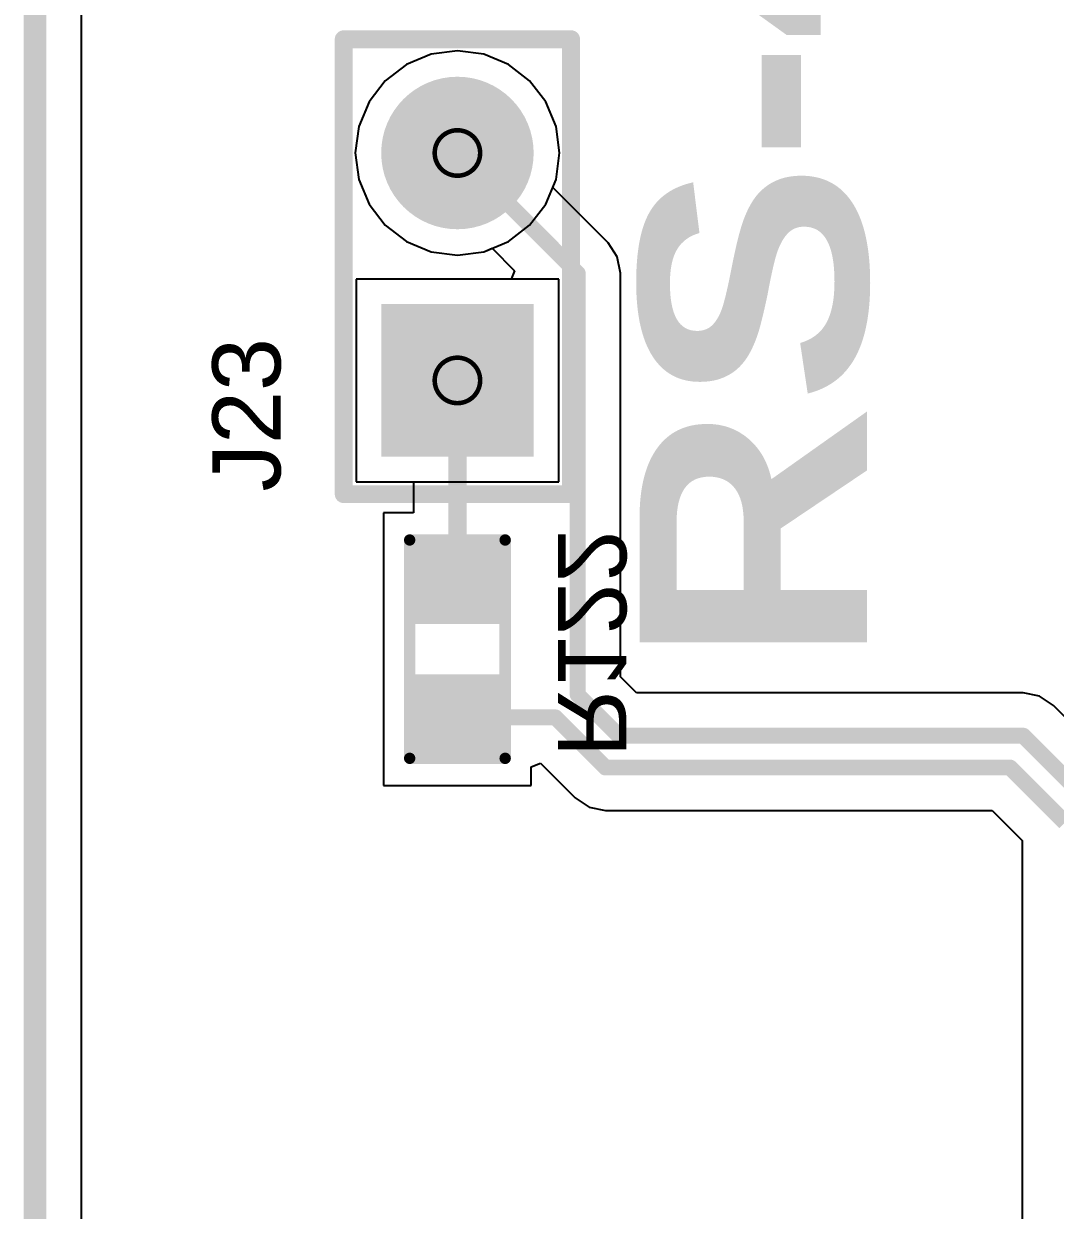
# Model space of a CAD drawing. Header units: inches. Extents: x 0 to 198, y 0 to 199.
# Drawn here: x -0.005 to 0.449, y 0.517 to 1.038 of the extents above; entities that cross this region are included whole.
import ezdxf

# ---------------------------------------------------------------- set-up
doc = ezdxf.new("R2010")
doc.units = ezdxf.units.IN
doc.header["$MEASUREMENT"] = 0
for name, color, linetype in [('Board Outline', 216, 'Continuous'), ('Bottom Layer', 5, 'Continuous'), ('Bottom Overlay', 54, 'Continuous'), ('Bottom Paste', 16, 'Continuous'), ('Bottom Solder', 6, 'Continuous'), ('Drill Drawing', 1, 'Continuous'), ('Layer 1', 16, 'Continuous'), ('Layer 2', 76, 'Continuous'), ('Multi-Layer', 9, 'Continuous'), ('Pad Holes', 156, 'Continuous'), ('Top Layer', 1, 'Continuous'), ('Top Overlay', 2, 'Continuous'), ('Top Solder', 216, 'Continuous')]:
    doc.layers.add(name, color=color, linetype=linetype)
doc.styles.add('Arial', font='', dxfattribs={"height": 0.2})
doc.styles.add('Arial Black_Bold', font='', dxfattribs={"height": 0.2})
doc.styles.get('Arial').set_extended_font_data('Arial')
doc.styles.get('Arial Black_Bold').set_extended_font_data('Arial Black', bold=True)

# ---------------------------------------------------------------- blocks, each defined once
blk = doc.blocks.new('R___0603_B_69')
at = {"layer": 'Bottom Layer'}
for points in [[(-0.045, -0.0175), (-0.045, 0.0175), (-0.015, 0.0175), (-0.015, -0.0175)], [(0.015, -0.0175), (0.015, 0.0175), (0.045, 0.0175), (0.045, -0.0175)]]:
    blk.add_hatch(color=5, dxfattribs=at).paths.add_polyline_path(points)
at = {"layer": 'Bottom Paste'}
for points in [[(-0.045, -0.0175), (-0.045, 0.0175), (-0.015, 0.0175), (-0.015, -0.0175)], [(0.015, -0.0175), (0.015, 0.0175), (0.045, 0.0175), (0.045, -0.0175)]]:
    blk.add_hatch(color=16, dxfattribs=at).paths.add_polyline_path(points)
at = {"layer": 'Bottom Solder'}
for points in [[(-0.049, -0.0215), (-0.049, 0.0215), (-0.011, 0.0215), (-0.011, -0.0215)], [(0.011, -0.0215), (0.011, 0.0215), (0.049, 0.0215), (0.049, -0.0215)]]:
    blk.add_hatch(color=6, dxfattribs=at).paths.add_polyline_path(points)
at = {"layer": 'Bottom Overlay'}
for points in [[(-0.048, -0.021, 0.005, 0.005, 0), (-0.048, 0.021, 0.005, 0.005, 0)], [(0.048, 0.021, 0.005, 0.005, 0), (-0.048, 0.021, 0.005, 0.005, 0)], [(0.048, -0.021, 0.005, 0.005, 0), (0.048, 0.021, 0.005, 0.005, 0)], [(0.048, -0.021, 0.005, 0.005, 0), (-0.048, -0.021, 0.005, 0.005, 0)]]:
    blk.add_lwpolyline(points, format="xyseb", dxfattribs=at)
for points in [[(-0.04925, 0.021, 0.0025, 0.0025, 1), (-0.04675, 0.021, 0.0025, 0.0025, 1)], [(-0.04925, 0.021, 0.0025, 0.0025, 1), (-0.04675, 0.021, 0.0025, 0.0025, 1)], [(0.04675, 0.021, 0.0025, 0.0025, 1), (0.04925, 0.021, 0.0025, 0.0025, 1)], [(0.04675, 0.021, 0.0025, 0.0025, 1), (0.04925, 0.021, 0.0025, 0.0025, 1)], [(-0.04925, -0.021, 0.0025, 0.0025, 1), (-0.04675, -0.021, 0.0025, 0.0025, 1)], [(-0.04925, -0.021, 0.0025, 0.0025, 1), (-0.04675, -0.021, 0.0025, 0.0025, 1)], [(0.04675, -0.021, 0.0025, 0.0025, 1), (0.04925, -0.021, 0.0025, 0.0025, 1)], [(0.04675, -0.021, 0.0025, 0.0025, 1), (0.04925, -0.021, 0.0025, 0.0025, 1)]]:
    blk.add_lwpolyline(points, format="xyseb", close=True, dxfattribs=at)
blk = doc.blocks.new('HDR1X2__218')
at = {"layer": 'Bottom Layer'}
blk.add_hatch(color=5, dxfattribs=at).paths.add_polyline_path([(-0.02953, 0.02953), (0.02953, 0.02953), (0.02953, -0.02953), (-0.02953, -0.02953)])
h = blk.add_hatch(color=5, dxfattribs=at)
edge = h.paths.add_edge_path()
edge.add_arc((0.1, 0), 0.02953, 0, 360)
at = {"layer": 'Bottom Solder'}
blk.add_hatch(color=6, dxfattribs=at).paths.add_polyline_path([(-0.03353, 0.03353), (0.03353, 0.03353), (0.03353, -0.03353), (-0.03353, -0.03353)])
h = blk.add_hatch(color=6, dxfattribs=at)
edge = h.paths.add_edge_path()
edge.add_arc((0.1, 0), 0.03353, 0, 360)
at = {"layer": 'Layer 1'}
blk.add_hatch(color=16, dxfattribs=at).paths.add_polyline_path([(-0.02953, 0.02953), (0.02953, 0.02953), (0.02953, -0.02953), (-0.02953, -0.02953)])
h = blk.add_hatch(color=16, dxfattribs=at)
edge = h.paths.add_edge_path()
edge.add_arc((0.1, 0), 0.02953, 0, 360)
at = {"layer": 'Layer 2'}
blk.add_hatch(color=76, dxfattribs=at).paths.add_polyline_path([(-0.02953, 0.02953), (0.02953, 0.02953), (0.02953, -0.02953), (-0.02953, -0.02953)])
h = blk.add_hatch(color=76, dxfattribs=at)
edge = h.paths.add_edge_path()
edge.add_arc((0.1, 0), 0.02953, 0, 360)
at = {"layer": 'Multi-Layer'}
blk.add_hatch(color=9, dxfattribs=at).paths.add_polyline_path([(-0.02953, 0.02953), (0.02953, 0.02953), (0.02953, -0.02953), (-0.02953, -0.02953)])
h = blk.add_hatch(color=9, dxfattribs=at)
edge = h.paths.add_edge_path()
edge.add_arc((0.1, 0), 0.02953, 0, 360)
at = {"layer": 'Pad Holes'}
h = blk.add_hatch(color=7, dxfattribs=at)
edge = h.paths.add_edge_path()
edge.add_arc((0, 0), 0.01772, 0, 360)
h = blk.add_hatch(color=7, dxfattribs=at)
edge = h.paths.add_edge_path()
edge.add_arc((0.1, 0), 0.01772, 0, 360)
at = {"layer": 'Top Layer'}
blk.add_hatch(color=1, dxfattribs=at).paths.add_polyline_path([(-0.02953, 0.02953), (0.02953, 0.02953), (0.02953, -0.02953), (-0.02953, -0.02953)])
h = blk.add_hatch(color=1, dxfattribs=at)
edge = h.paths.add_edge_path()
edge.add_arc((0.1, 0), 0.02953, 0, 360)
at = {"layer": 'Top Solder'}
blk.add_hatch(color=216, dxfattribs=at).paths.add_polyline_path([(-0.03353, 0.03353), (0.03353, 0.03353), (0.03353, -0.03353), (-0.03353, -0.03353)])
h = blk.add_hatch(color=216, dxfattribs=at)
edge = h.paths.add_edge_path()
edge.add_arc((0.1, 0), 0.03353, 0, 360)
at = {"layer": 'Top Overlay'}
for points in [[(-0.05, 0.05, 0.00787, 0.00787, 0), (-0.05, -0.05, 0.00787, 0.00787, 0)], [(-0.05, 0.05, 0.00787, 0.00787, 0), (0.15, 0.05, 0.00787, 0.00787, 0)], [(0.15, 0.05, 0.00787, 0.00787, 0), (0.15, -0.05, 0.00787, 0.00787, 0)], [(-0.05, -0.05, 0.00787, 0.00787, 0), (0.15, -0.05, 0.00787, 0.00787, 0)]]:
    blk.add_lwpolyline(points, format="xyseb", dxfattribs=at)
for points in [[(-0.05197, 0.05, 0.00394, 0.00394, 1), (-0.04803, 0.05, 0.00394, 0.00394, 1)], [(-0.05197, 0.05, 0.00394, 0.00394, 1), (-0.04803, 0.05, 0.00394, 0.00394, 1)], [(0.14803, 0.05, 0.00394, 0.00394, 1), (0.15197, 0.05, 0.00394, 0.00394, 1)], [(0.14803, 0.05, 0.00394, 0.00394, 1), (0.15197, 0.05, 0.00394, 0.00394, 1)], [(-0.05197, -0.05, 0.00394, 0.00394, 1), (-0.04803, -0.05, 0.00394, 0.00394, 1)], [(-0.05197, -0.05, 0.00394, 0.00394, 1), (-0.04803, -0.05, 0.00394, 0.00394, 1)], [(0.14803, -0.05, 0.00394, 0.00394, 1), (0.15197, -0.05, 0.00394, 0.00394, 1)], [(0.14803, -0.05, 0.00394, 0.00394, 1), (0.15197, -0.05, 0.00394, 0.00394, 1)]]:
    blk.add_lwpolyline(points, format="xyseb", close=True, dxfattribs=at)

msp = doc.modelspace()

# ---------------------------------------------------------------- linework, layer by layer
at = {"layer": 'Board Outline'}
msp.add_lwpolyline([(0, 0, 0.01, 0.01, 0), (0, 4.72441, 0.01, 0.01, 0)], format="xyseb", dxfattribs=at)
at = {"layer": 'Bottom Layer'}
for p, q in [((0.02039, 0.33691), (0.02039, 1.06024)), ((0.17414, 1.025), (0.16331, 1.02051)), ((0.18576, 1.02653), (0.17414, 1.025)), ((0.19739, 1.025), (0.18576, 1.02653)), ((0.20822, 1.02051), (0.19739, 1.025)), ((0.16331, 1.02051), (0.154, 1.01337)), ((0.21752, 1.01337), (0.20822, 1.02051)), ((0.154, 1.01337), (0.14687, 1.00407)), ((0.22466, 1.00407), (0.21752, 1.01337)), ((0.14687, 1.00407), (0.14238, 0.99324)), ((0.22914, 0.99324), (0.22466, 1.00407)), ((0.14238, 0.99324), (0.14085, 0.98162)), ((0.23067, 0.98162), (0.22914, 0.99324)), ((0.14085, 0.98162), (0.14238, 0.96999)), ((0.22914, 0.96999), (0.23067, 0.98162)), ((0.14238, 0.96999), (0.14687, 0.95916)), ((0.22765, 0.9664), (0.22914, 0.96999)), ((0.25199, 0.94206), (0.22765, 0.9664)), ((0.14687, 0.95916), (0.154, 0.94986)), ((0.154, 0.94986), (0.16331, 0.94272)), ((0.16331, 0.94272), (0.17414, 0.93823)), ((0.19739, 0.93823), (0.20098, 0.93972)), ((0.20098, 0.93972), (0.21086, 0.92984)), ((0.25608, 0.93594), (0.25199, 0.94206)), ((0.17414, 0.93823), (0.18576, 0.9367)), ((0.18576, 0.9367), (0.19739, 0.93823)), ((0.25752, 0.92872), (0.25608, 0.93594)), ((0.21086, 0.92984), (0.20933, 0.92614)), ((0.25752, 0.75124), (0.25752, 0.92872)), ((0.20933, 0.92614), (0.14123, 0.92614)), ((0.14123, 0.92614), (0.14123, 0.83709)), ((0.14123, 0.83709), (0.16639, 0.83709)), ((0.16639, 0.83709), (0.16639, 0.82345)), ((0.16639, 0.82345), (0.15326, 0.82345)), ((0.15326, 0.82345), (0.15326, 0.76345)), ((0.15326, 0.76345), (0.15326, 0.70345)), ((0.26449, 0.74427), (0.25752, 0.75124)), ((0.43459, 0.74427), (0.26449, 0.74427)), ((0.44181, 0.74283), (0.43459, 0.74427)), ((0.44793, 0.73874), (0.44181, 0.74283)), ((0.48034, 0.70634), (0.44793, 0.73874)), ((0.21826, 0.71169), (0.22226, 0.71335)), ((0.21826, 0.70345), (0.21826, 0.71169)), ((0.22226, 0.71335), (0.23754, 0.69807)), ((0.15326, 0.70345), (0.21826, 0.70345)), ((0.23754, 0.69807), (0.24366, 0.69398)), ((0.24366, 0.69398), (0.25088, 0.69254)), ((0.25088, 0.69254), (0.42098, 0.69254)), ((0.42098, 0.69254), (0.43414, 0.67939)), ((0.43414, 0.67939), (0.43414, 0.11327))]:
    msp.add_line(p, q, dxfattribs=at)
for points in [[(0.18576, 0.98162, 0.007, 0.007, 0), (0.23866, 0.92872, 0.007, 0.007, 0)], [(0.23866, 0.74343, 0.007, 0.007, 0), (0.23866, 0.92872, 0.007, 0.007, 0)], [(0.18576, 0.79345, 0.008, 0.008, 0), (0.18576, 0.88162, 0.008, 0.008, 0)], [(0.23866, 0.74343, 0.007, 0.007, 0), (0.25668, 0.72541, 0.007, 0.007, 0)], [(0.18576, 0.73345, 0.007, 0.007, 0), (0.22884, 0.73345, 0.007, 0.007, 0)], [(0.22884, 0.73345, 0.007, 0.007, 0), (0.25088, 0.71141, 0.007, 0.007, 0)], [(0.25668, 0.72541, 0.007, 0.007, 0), (0.43459, 0.72541, 0.007, 0.007, 0)], [(0.43459, 0.72541, 0.007, 0.007, 0), (0.467, 0.693, 0.007, 0.007, 0)], [(0.25088, 0.71141, 0.007, 0.007, 0), (0.4288, 0.71141, 0.007, 0.007, 0)], [(0.4288, 0.71141, 0.007, 0.007, 0), (0.453, 0.6872, 0.007, 0.007, 0)]]:
    msp.add_lwpolyline(points, format="xyseb", dxfattribs=at)
for points in [[(0.18401, 0.98162, 0.0035, 0.0035, 1), (0.18751, 0.98162, 0.0035, 0.0035, 1)], [(0.23691, 0.92872, 0.0035, 0.0035, 1), (0.24041, 0.92872, 0.0035, 0.0035, 1)], [(0.23691, 0.92872, 0.0035, 0.0035, 1), (0.24041, 0.92872, 0.0035, 0.0035, 1)], [(0.18376, 0.88162, 0.004, 0.004, 1), (0.18776, 0.88162, 0.004, 0.004, 1)], [(0.18376, 0.79345, 0.004, 0.004, 1), (0.18776, 0.79345, 0.004, 0.004, 1)], [(0.23691, 0.74343, 0.0035, 0.0035, 1), (0.24041, 0.74343, 0.0035, 0.0035, 1)], [(0.23691, 0.74343, 0.0035, 0.0035, 1), (0.24041, 0.74343, 0.0035, 0.0035, 1)], [(0.18401, 0.73345, 0.0035, 0.0035, 1), (0.18751, 0.73345, 0.0035, 0.0035, 1)], [(0.22709, 0.73345, 0.0035, 0.0035, 1), (0.23059, 0.73345, 0.0035, 0.0035, 1)], [(0.22709, 0.73345, 0.0035, 0.0035, 1), (0.23059, 0.73345, 0.0035, 0.0035, 1)], [(0.25493, 0.72541, 0.0035, 0.0035, 1), (0.25843, 0.72541, 0.0035, 0.0035, 1)], [(0.25493, 0.72541, 0.0035, 0.0035, 1), (0.25843, 0.72541, 0.0035, 0.0035, 1)], [(0.43284, 0.72541, 0.0035, 0.0035, 1), (0.43634, 0.72541, 0.0035, 0.0035, 1)], [(0.43284, 0.72541, 0.0035, 0.0035, 1), (0.43634, 0.72541, 0.0035, 0.0035, 1)], [(0.24913, 0.71141, 0.0035, 0.0035, 1), (0.25263, 0.71141, 0.0035, 0.0035, 1)], [(0.24913, 0.71141, 0.0035, 0.0035, 1), (0.25263, 0.71141, 0.0035, 0.0035, 1)], [(0.42705, 0.71141, 0.0035, 0.0035, 1), (0.43055, 0.71141, 0.0035, 0.0035, 1)], [(0.42705, 0.71141, 0.0035, 0.0035, 1), (0.43055, 0.71141, 0.0035, 0.0035, 1)]]:
    msp.add_lwpolyline(points, format="xyseb", close=True, dxfattribs=at)
at = {"layer": 'Drill Drawing'}
for points in [[(0.19576, 0.98162, 0.002, 0.002, 1), (0.17576, 0.98162, 0.002, 0.002, 1)], [(0.17526, 0.98162, 0.001, 0.001, 1), (0.17626, 0.98162, 0.001, 0.001, 1)], [(0.19526, 0.98162, 0.001, 0.001, 1), (0.19626, 0.98162, 0.001, 0.001, 1)], [(0.19576, 0.88162, 0.002, 0.002, 1), (0.17576, 0.88162, 0.002, 0.002, 1)], [(0.17526, 0.88162, 0.001, 0.001, 1), (0.17626, 0.88162, 0.001, 0.001, 1)], [(0.19526, 0.88162, 0.001, 0.001, 1), (0.19626, 0.88162, 0.001, 0.001, 1)]]:
    msp.add_lwpolyline(points, format="xyseb", close=True, dxfattribs=at)
at = {"layer": 'Layer 1'}
for p, q in [((0.02039, 0.33691), (0.02039, 4.38558)), ((0.17414, 1.025), (0.16331, 1.02051)), ((0.18576, 1.02653), (0.17414, 1.025)), ((0.19739, 1.025), (0.18576, 1.02653)), ((0.20822, 1.02051), (0.19739, 1.025)), ((0.16331, 1.02051), (0.154, 1.01337)), ((0.21752, 1.01337), (0.20822, 1.02051)), ((0.154, 1.01337), (0.14687, 1.00407)), ((0.22466, 1.00407), (0.21752, 1.01337)), ((0.14687, 1.00407), (0.14238, 0.99324)), ((0.22914, 0.99324), (0.22466, 1.00407)), ((0.14238, 0.99324), (0.14085, 0.98162)), ((0.23067, 0.98162), (0.22914, 0.99324)), ((0.14085, 0.98162), (0.14238, 0.96999)), ((0.22914, 0.96999), (0.23067, 0.98162)), ((0.14238, 0.96999), (0.14687, 0.95916)), ((0.22466, 0.95916), (0.22914, 0.96999)), ((0.14687, 0.95916), (0.154, 0.94986)), ((0.21752, 0.94986), (0.22466, 0.95916)), ((0.154, 0.94986), (0.16331, 0.94272)), ((0.20822, 0.94272), (0.21752, 0.94986)), ((0.16331, 0.94272), (0.17414, 0.93823)), ((0.19739, 0.93823), (0.20822, 0.94272)), ((0.17414, 0.93823), (0.18576, 0.9367)), ((0.18576, 0.9367), (0.19739, 0.93823)), ((0.23029, 0.92614), (0.14123, 0.92614)), ((0.14123, 0.92614), (0.14123, 0.83709)), ((0.23029, 0.83709), (0.23029, 0.92614)), ((0.14123, 0.83709), (0.23029, 0.83709))]:
    msp.add_line(p, q, dxfattribs=at)
at = {"layer": 'Layer 2'}
for p, q in [((0.02039, 0.33691), (0.02039, 2.38775)), ((0.17414, 1.025), (0.16331, 1.02051)), ((0.18576, 1.02653), (0.17414, 1.025)), ((0.19739, 1.025), (0.18576, 1.02653)), ((0.20822, 1.02051), (0.19739, 1.025)), ((0.16331, 1.02051), (0.154, 1.01337)), ((0.21752, 1.01337), (0.20822, 1.02051)), ((0.154, 1.01337), (0.14687, 1.00407)), ((0.22466, 1.00407), (0.21752, 1.01337)), ((0.14687, 1.00407), (0.14238, 0.99324)), ((0.22914, 0.99324), (0.22466, 1.00407)), ((0.14238, 0.99324), (0.14085, 0.98162)), ((0.23067, 0.98162), (0.22914, 0.99324)), ((0.14085, 0.98162), (0.14238, 0.96999)), ((0.22914, 0.96999), (0.23067, 0.98162)), ((0.14238, 0.96999), (0.14687, 0.95916)), ((0.22466, 0.95916), (0.22914, 0.96999)), ((0.14687, 0.95916), (0.154, 0.94986)), ((0.21752, 0.94986), (0.22466, 0.95916)), ((0.154, 0.94986), (0.16331, 0.94272)), ((0.20822, 0.94272), (0.21752, 0.94986)), ((0.16331, 0.94272), (0.17414, 0.93823)), ((0.19739, 0.93823), (0.20822, 0.94272)), ((0.17414, 0.93823), (0.18576, 0.9367)), ((0.18576, 0.9367), (0.19739, 0.93823)), ((0.23029, 0.92614), (0.14123, 0.92614)), ((0.14123, 0.92614), (0.14123, 0.83709)), ((0.23029, 0.83709), (0.23029, 0.92614)), ((0.14123, 0.83709), (0.23029, 0.83709))]:
    msp.add_line(p, q, dxfattribs=at)
at = {"layer": 'Top Layer'}
for p, q in [((0.02039, 0.33691), (0.02039, 4.38558)), ((0.17414, 1.025), (0.16331, 1.02051)), ((0.18576, 1.02653), (0.17414, 1.025)), ((0.19739, 1.025), (0.18576, 1.02653)), ((0.20822, 1.02051), (0.19739, 1.025)), ((0.16331, 1.02051), (0.154, 1.01337)), ((0.21752, 1.01337), (0.20822, 1.02051)), ((0.154, 1.01337), (0.14687, 1.00407)), ((0.22466, 1.00407), (0.21752, 1.01337)), ((0.14687, 1.00407), (0.14238, 0.99324)), ((0.22914, 0.99324), (0.22466, 1.00407)), ((0.14238, 0.99324), (0.14085, 0.98162)), ((0.23067, 0.98162), (0.22914, 0.99324)), ((0.14085, 0.98162), (0.14238, 0.96999)), ((0.22914, 0.96999), (0.23067, 0.98162)), ((0.14238, 0.96999), (0.14687, 0.95916)), ((0.22466, 0.95916), (0.22914, 0.96999)), ((0.14687, 0.95916), (0.154, 0.94986)), ((0.21752, 0.94986), (0.22466, 0.95916)), ((0.154, 0.94986), (0.16331, 0.94272)), ((0.20822, 0.94272), (0.21752, 0.94986)), ((0.16331, 0.94272), (0.17414, 0.93823)), ((0.19739, 0.93823), (0.20822, 0.94272)), ((0.17414, 0.93823), (0.18576, 0.9367)), ((0.18576, 0.9367), (0.19739, 0.93823)), ((0.23029, 0.92614), (0.14123, 0.92614)), ((0.14123, 0.92614), (0.14123, 0.83709)), ((0.23029, 0.83709), (0.23029, 0.92614)), ((0.14123, 0.83709), (0.23029, 0.83709))]:
    msp.add_line(p, q, dxfattribs=at)

# ---------------------------------------------------------------- block references
for name, p, rotation in [('HDR1X2__218', (0.18576, 0.88162), 90), ('R___0603_B_69', (0.18576, 0.76345), 270)]:
    msp.add_blockref(name, p, dxfattribs=dict(rotation=rotation))

# ---------------------------------------------------------------- texts
at = {"layer": 'Bottom Overlay', "style": 'Arial', "text_generation_flag": 2}
msp.add_text('R122', height=0.03, rotation=270, dxfattribs=at).set_placement((0.23005, 0.71594))
at = {"layer": 'Top Overlay'}
for s, height, style, p in [('RS-485', 0.1, 'Arial Black_Bold', (0.36588, 0.75576)), ('J23', 0.03, 'Arial', (0.10795, 0.8327))]:
    msp.add_text(s, height=height, rotation=90, dxfattribs=dict(at, style=style)).set_placement(p)

doc.saveas('drawing.dxf')
